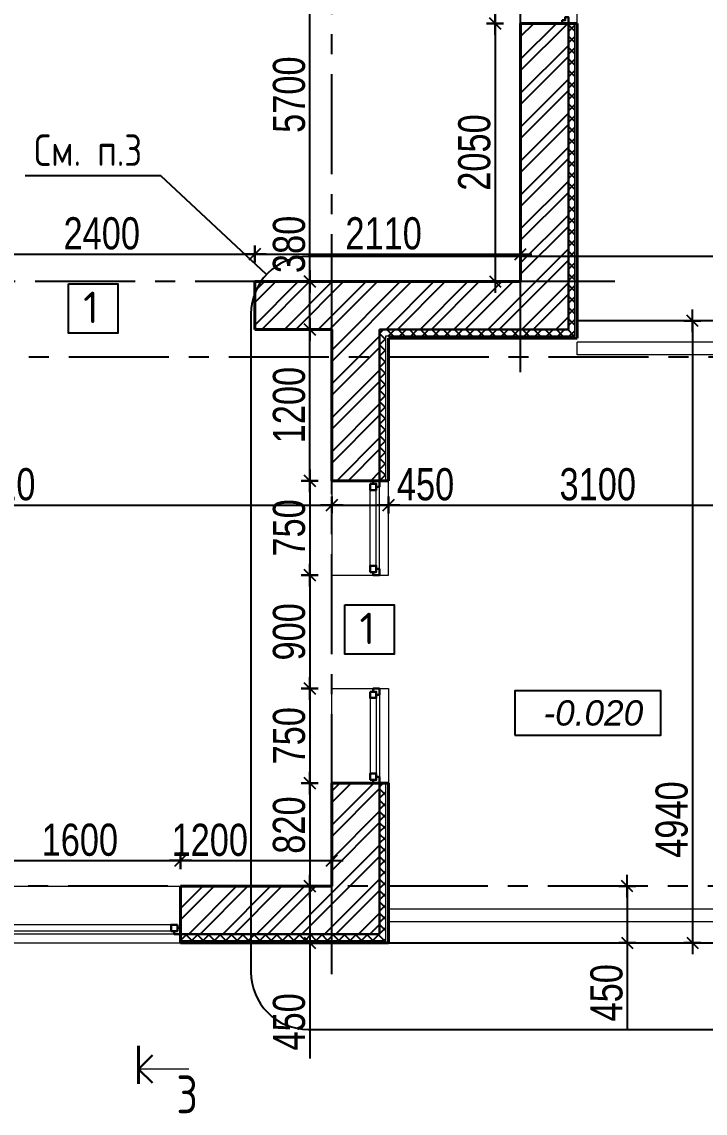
# Model space of a CAD drawing. Extents: x -12289450 to -10763036, y -7834513 to -6150123.
# Drawn here: x -11221613 to -11216186, y -7689418 to -7680755 of the extents above; entities that cross this region are included whole.
import ezdxf

# ---------------------------------------------------------------- set-up
doc = ezdxf.new("R2010")
doc.units = 0
doc.header["$LTSCALE"] = 25
doc.header["$PDMODE"] = 35
doc.linetypes.add('CENTER', pattern=[50.8, 31.75, -6.35, 6.35, -6.35])
doc.layers.get('DefPoints').update_dxf_attribs({"color": 10, "lineweight": 30})
for name, color, linetype in [('001-ПЕРЕГОРОДКИ', 5, 'Continuous'), ('004-ВСПЛИНИИ', 15, 'Continuous'), ('005-РАЗМЕРЫ', 252, 'Continuous'), ('008-ШТРИХОВКА', 252, 'Continuous'), ('014-ОСИ', 251, 'CENTER'), ('Annotation - Text', 7, 'Continuous'), ('Примечания', 7, 'Continuous')]:
    doc.layers.add(name, color=color, linetype=linetype)
doc.layers.add('Окна ArchiCAD_Ном._пера__23', color=7, linetype='Continuous', lineweight=30, true_color=0xff6600)
doc.layers.add('Окна ArchiCAD_Ном._пера__3', color=7, linetype='Continuous', lineweight=15, true_color=0xff6600)
doc.layers.add('Перегор', color=4, linetype='Continuous', lineweight=20)
doc.layers.add('СТЕНЫ', color=5, linetype='Continuous', lineweight=40)
doc.styles.add('gismo', font='isocpeui.ttf')
doc.styles.add('GOST 2.304', font='cs_gost2304.shx')
doc.styles.get("Standard").update_dxf_attribs({"font": 'arial.ttf'})
doc.styles.add('TXT0', font='txt', dxfattribs={"width": 0.8})
doc.styles.add('Текстер', font='ariali.ttf')
doc.dimstyles.new('РАЗМЕРЫ', dxfattribs={"dimscale": 30, "dimtxt": 8.5, "dimasz": 0.15, "dimexe": 0, "dimexo": 0, "dimgap": 1.2, "dimtad": 1, "dimdec": 0, "dimzin": 0, "dimdsep": 46, "dimtxsty": 'TXT0', "dimblk1": 'A8MITTA', "dimblk2": 'A8MITTA', "dimsah": 1, "dimcen": 2, "dimse1": 1, "dimse2": 1, "dimadec": 0, "dimazin": 0, "dimtp": 6, "dimtm": 6, "dimtfac": 1, "dimtdec": 0, "dimtofl": 0, "dimtmove": 0, "dimatfit": 3, "dimldrblk": 'A8MITTA', "dimfxl": 0, "dimtolj": 1, "dimtzin": 0, "dimarcsym": 0})

# ---------------------------------------------------------------- blocks, each defined once
blk = doc.blocks.new('A8MITTA', base_point=(3180, 3140))
for p, q in [((3160, 3140), (3200, 3140)), ((3170, 3130), (3190, 3150)), ((3180, 3155), (3180, 3125))]:
    blk.add_line(p, q)
blk = doc.blocks.new('*D186')
at = {"layer": '005-РАЗМЕРЫ', "color": 0, "lineweight": -2, "ltscale": 1.2, "transparency": 16777216}
blk.add_line((-11223157.3, -7684590.5), (-11219156.3, -7684590.5), dxfattribs=at)
at = {"layer": 'DefPoints', "color": 0, "ltscale": 1.2, "transparency": 16777216}
for p in [(-11223161.8, -7684557.9), (-11219151.8, -7684557.9), (-11219151.8, -7684590.5)]:
    blk.add_point(p, dxfattribs=at)
at = {"layer": '005-РАЗМЕРЫ', "color": 0, "lineweight": -2, "ltscale": 1.2, "transparency": 16777216, "xscale": 4.5, "yscale": 4.5, "zscale": 4.5, "rotation": 180}
blk.add_blockref('A8MITTA', (-11223161.8, -7684590.5), dxfattribs=at)
at = {"layer": '005-РАЗМЕРЫ', "color": 0, "lineweight": -2, "ltscale": 1.2, "transparency": 16777216, "xscale": 4.5, "yscale": 4.5, "zscale": 4.5}
blk.add_blockref('A8MITTA', (-11219151.8, -7684590.5), dxfattribs=at)
at = {"layer": '005-РАЗМЕРЫ', "color": 0, "ltscale": 1.2, "transparency": 16777216, "insert": (-11221807.6, -7684427), "char_height": 255, "attachment_point": 5, "style": 'TXT0'}
blk.add_mtext('\\A1;4010', dxfattribs=at)
blk = doc.blocks.new('*D208')
at = {"layer": '005-РАЗМЕРЫ', "color": 0, "lineweight": -2, "ltscale": 1.2, "transparency": 16777216}
for p, q in [((-11219147.3, -7684590.5), (-11218706.3, -7684590.5)), ((-11218701.8, -7684590.5), (-11218115.3, -7684590.5))]:
    blk.add_line(p, q, dxfattribs=at)
at = {"layer": 'DefPoints', "color": 0, "ltscale": 1.2, "transparency": 16777216}
for p in [(-11219151.8, -7684590.5), (-11218701.8, -7684590.5), (-11218701.8, -7684590.5)]:
    blk.add_point(p, dxfattribs=at)
at = {"layer": '005-РАЗМЕРЫ', "color": 0, "lineweight": -2, "ltscale": 1.2, "transparency": 16777216, "xscale": 4.5, "yscale": 4.5, "zscale": 4.5, "rotation": 180}
blk.add_blockref('A8MITTA', (-11219151.8, -7684590.5), dxfattribs=at)
at = {"layer": '005-РАЗМЕРЫ', "color": 0, "lineweight": -2, "ltscale": 1.2, "transparency": 16777216, "xscale": 4.5, "yscale": 4.5, "zscale": 4.5}
blk.add_blockref('A8MITTA', (-11218701.8, -7684590.5), dxfattribs=at)
at = {"layer": '005-РАЗМЕРЫ', "color": 0, "ltscale": 1.2, "transparency": 16777216, "insert": (-11218406.3, -7684427), "char_height": 255, "attachment_point": 5, "style": 'TXT0'}
blk.add_mtext('\\A1;450', dxfattribs=at)
blk = doc.blocks.new('*D221')
at = {"layer": '005-РАЗМЕРЫ', "color": 0, "lineweight": -2, "ltscale": 1.2, "transparency": 16777216}
for p, q in [((-11219326, -7682817.2), (-11219326, -7682230.7)), ((-11219326, -7683192.7), (-11219326, -7682821.7))]:
    blk.add_line(p, q, dxfattribs=at)
at = {"layer": 'DefPoints', "color": 0, "ltscale": 1.2, "transparency": 16777216}
for p in [(-11219326, -7682817.2), (-11219326, -7682817.2), (-11219661.8, -7683197.2)]:
    blk.add_point(p, dxfattribs=at)
at = {"layer": '005-РАЗМЕРЫ', "color": 0, "lineweight": -2, "ltscale": 1.2, "transparency": 16777216, "xscale": 4.5, "yscale": 4.5, "zscale": 4.5}
for p, rotation in [((-11219326, -7682817.2), 90), ((-11219326, -7683197.2), 270)]:
    blk.add_blockref('A8MITTA', p, dxfattribs=dict(at, rotation=rotation))
at = {"layer": '005-РАЗМЕРЫ', "color": 0, "ltscale": 1.2, "transparency": 16777216, "insert": (-11219489.5, -7682521.7), "char_height": 255, "attachment_point": 5, "rotation": 90, "style": 'TXT0'}
blk.add_mtext('\\A1;380', dxfattribs=at)
blk = doc.blocks.new('*D202')
at = {"layer": '005-РАЗМЕРЫ', "color": 0, "lineweight": -2, "ltscale": 1.2, "transparency": 16777216}
blk.add_line((-11219326, -7682812.7), (-11219326, -7677121.7), dxfattribs=at)
at = {"layer": 'DefPoints', "color": 0, "ltscale": 1.2, "transparency": 16777216}
for p in [(-11219326, -7677117.2), (-11219053.6, -7677117.2), (-11219326, -7682817.2)]:
    blk.add_point(p, dxfattribs=at)
at = {"layer": '005-РАЗМЕРЫ', "color": 0, "lineweight": -2, "ltscale": 1.2, "transparency": 16777216, "xscale": 4.5, "yscale": 4.5, "zscale": 4.5}
for p, rotation in [((-11219326, -7677117.2), 90), ((-11219326, -7682817.2), 270)]:
    blk.add_blockref('A8MITTA', p, dxfattribs=dict(at, rotation=rotation))
at = {"layer": '005-РАЗМЕРЫ', "color": 0, "ltscale": 1.2, "transparency": 16777216, "insert": (-11219489.5, -7681332.9), "char_height": 255, "attachment_point": 5, "rotation": 90, "style": 'TXT0'}
blk.add_mtext('\\A1;5700', dxfattribs=at)
blk = doc.blocks.new('*D203')
at = {"layer": '005-РАЗМЕРЫ', "color": 0, "lineweight": -2, "ltscale": 1.2, "transparency": 16777216}
for p, q in [((-11219326, -7687621.7), (-11219326, -7688062.7)), ((-11219326, -7688067.2), (-11219326, -7688984.5))]:
    blk.add_line(p, q, dxfattribs=at)
at = {"layer": 'DefPoints', "color": 0, "ltscale": 1.2, "transparency": 16777216}
for p in [(-11219494.8, -7687617.2), (-11219591.9, -7688067.2), (-11219326, -7688067.2)]:
    blk.add_point(p, dxfattribs=at)
at = {"layer": '005-РАЗМЕРЫ', "color": 0, "lineweight": -2, "ltscale": 1.2, "transparency": 16777216, "xscale": 4.5, "yscale": 4.5, "zscale": 4.5}
for p, rotation in [((-11219326, -7687617.2), 90), ((-11219326, -7688067.2), 270)]:
    blk.add_blockref('A8MITTA', p, dxfattribs=dict(at, rotation=rotation))
at = {"layer": '005-РАЗМЕРЫ', "color": 0, "ltscale": 1.2, "transparency": 16777216, "insert": (-11219489.5, -7688693.5), "char_height": 255, "attachment_point": 5, "rotation": 90, "style": 'TXT0'}
blk.add_mtext('\\A1;450', dxfattribs=at)
blk = doc.blocks.new('*D204')
at = {"layer": '005-РАЗМЕРЫ', "color": 0, "lineweight": -2, "ltscale": 1.2, "transparency": 16777216}
blk.add_line((-11218697.3, -7684590.5), (-11215606.3, -7684590.5), dxfattribs=at)
at = {"layer": 'DefPoints', "color": 0, "ltscale": 1.2, "transparency": 16777216}
for p in [(-11215601.8, -7684590.5), (-11218701.8, -7684917.7), (-11215601.8, -7684979.5)]:
    blk.add_point(p, dxfattribs=at)
at = {"layer": '005-РАЗМЕРЫ', "color": 0, "lineweight": -2, "ltscale": 1.2, "transparency": 16777216, "xscale": 4.5, "yscale": 4.5, "zscale": 4.5, "rotation": 180}
blk.add_blockref('A8MITTA', (-11218701.8, -7684590.5), dxfattribs=at)
at = {"layer": '005-РАЗМЕРЫ', "color": 0, "lineweight": -2, "ltscale": 1.2, "transparency": 16777216, "xscale": 4.5, "yscale": 4.5, "zscale": 4.5}
blk.add_blockref('A8MITTA', (-11215601.8, -7684590.5), dxfattribs=at)
at = {"layer": '005-РАЗМЕРЫ', "color": 0, "ltscale": 1.2, "transparency": 16777216, "insert": (-11217038.5, -7684427), "char_height": 255, "attachment_point": 5, "style": 'TXT0'}
blk.add_mtext('\\A1;3100', dxfattribs=at)
blk = doc.blocks.new('*D205')
at = {"layer": '005-РАЗМЕРЫ', "color": 0, "lineweight": -2, "ltscale": 1.2, "transparency": 16777216}
blk.add_line((-11216287.2, -7683131.7), (-11216287.2, -7688062.7), dxfattribs=at)
at = {"layer": 'DefPoints', "color": 0, "ltscale": 1.2, "transparency": 16777216}
for p in [(-11216593.5, -7683127.2), (-11216593.5, -7688067.2), (-11216287.2, -7688067.2)]:
    blk.add_point(p, dxfattribs=at)
at = {"layer": '005-РАЗМЕРЫ', "color": 0, "lineweight": -2, "ltscale": 1.2, "transparency": 16777216, "xscale": 4.5, "yscale": 4.5, "zscale": 4.5}
for p, rotation in [((-11216287.2, -7683127.2), 90), ((-11216287.2, -7688067.2), 270)]:
    blk.add_blockref('A8MITTA', p, dxfattribs=dict(at, rotation=rotation))
at = {"layer": '005-РАЗМЕРЫ', "color": 0, "ltscale": 1.2, "transparency": 16777216, "insert": (-11216450.7, -7687087.5), "char_height": 255, "attachment_point": 5, "rotation": 90, "style": 'TXT0'}
blk.add_mtext('\\A1;4940', dxfattribs=at)
blk = doc.blocks.new('*D200')
at = {"layer": '005-РАЗМЕРЫ', "color": 0, "lineweight": -2, "ltscale": 1.2, "transparency": 16777216}
blk.add_line((-11222157.3, -7682598.7), (-11219766.3, -7682598.7), dxfattribs=at)
at = {"layer": 'DefPoints', "color": 0, "ltscale": 1.2, "transparency": 16777216}
for p in [(-11219761.8, -7682598.7), (-11222161.8, -7682817.2), (-11219761.8, -7682817.2)]:
    blk.add_point(p, dxfattribs=at)
at = {"layer": '005-РАЗМЕРЫ', "color": 0, "lineweight": -2, "ltscale": 1.2, "transparency": 16777216, "xscale": 4.5, "yscale": 4.5, "zscale": 4.5, "rotation": 180}
blk.add_blockref('A8MITTA', (-11222161.8, -7682598.7), dxfattribs=at)
at = {"layer": '005-РАЗМЕРЫ', "color": 0, "lineweight": -2, "ltscale": 1.2, "transparency": 16777216, "xscale": 4.5, "yscale": 4.5, "zscale": 4.5}
blk.add_blockref('A8MITTA', (-11219761.8, -7682598.7), dxfattribs=at)
at = {"layer": '005-РАЗМЕРЫ', "color": 0, "ltscale": 1.2, "transparency": 16777216, "insert": (-11220977.7, -7682435.2), "char_height": 255, "attachment_point": 5, "style": 'TXT0'}
blk.add_mtext('\\A1;2400', dxfattribs=at)
blk = doc.blocks.new('Уровень')
at = {"color": 213, "linetype": 'ByBlock'}
blk.add_lwpolyline([(0, 0), (1544, 0), (1544, 469), (0, 469)], close=True, dxfattribs=at)
at = {"flags": 4}
blk.add_attdef('+-0.000', (70, 107), '', height=250, dxfattribs=at)
blk = doc.blocks.new('*D241')
at = {"layer": '005-РАЗМЕРЫ', "color": 0, "lineweight": -2, "ltscale": 1.2, "transparency": 16777216}
blk.add_line((-11217854.6, -7679171.7), (-11217854.6, -7680762.7), dxfattribs=at)
at = {"layer": 'DefPoints', "color": 0, "ltscale": 1.2, "transparency": 16777216}
for p in [(-11217651.8, -7679167.2), (-11217854.6, -7680767.2), (-11217651.8, -7680767.2)]:
    blk.add_point(p, dxfattribs=at)
at = {"layer": '005-РАЗМЕРЫ', "color": 0, "lineweight": -2, "ltscale": 1.2, "transparency": 16777216, "xscale": 4.5, "yscale": 4.5, "zscale": 4.5}
for p, rotation in [((-11217854.6, -7679167.2), 90), ((-11217854.6, -7680767.2), 270)]:
    blk.add_blockref('A8MITTA', p, dxfattribs=dict(at, rotation=rotation))
at = {"layer": '005-РАЗМЕРЫ', "color": 0, "ltscale": 1.2, "transparency": 16777216, "insert": (-11218018.1, -7679967.2), "char_height": 255, "attachment_point": 5, "rotation": 90, "style": 'TXT0'}
blk.add_mtext('\\A1;1600', dxfattribs=at)
blk = doc.blocks.new('*D242')
at = {"layer": '005-РАЗМЕРЫ', "color": 0, "lineweight": -2, "ltscale": 1.2, "transparency": 16777216}
blk.add_line((-11217854.6, -7680771.7), (-11217854.6, -7682812.7), dxfattribs=at)
at = {"layer": 'DefPoints', "color": 0, "ltscale": 1.2, "transparency": 16777216}
for p in [(-11217651.8, -7680767.2), (-11217854.6, -7682817.2), (-11217651.8, -7682817.2)]:
    blk.add_point(p, dxfattribs=at)
at = {"layer": '005-РАЗМЕРЫ', "color": 0, "lineweight": -2, "ltscale": 1.2, "transparency": 16777216, "xscale": 4.5, "yscale": 4.5, "zscale": 4.5}
for p, rotation in [((-11217854.6, -7680767.2), 90), ((-11217854.6, -7682817.2), 270)]:
    blk.add_blockref('A8MITTA', p, dxfattribs=dict(at, rotation=rotation))
at = {"layer": '005-РАЗМЕРЫ', "color": 0, "ltscale": 1.2, "transparency": 16777216, "insert": (-11218018.1, -7681792.2), "char_height": 255, "attachment_point": 5, "rotation": 90, "style": 'TXT0'}
blk.add_mtext('\\A1;2050', dxfattribs=at)
blk = doc.blocks.new('*D245')
at = {"layer": '005-РАЗМЕРЫ', "color": 0, "lineweight": -2, "ltscale": 1.2, "transparency": 16777216}
blk.add_line((-11219757.3, -7682598.7), (-11217656.3, -7682598.7), dxfattribs=at)
at = {"layer": 'DefPoints', "color": 0, "ltscale": 1.2, "transparency": 16777216}
for p in [(-11217651.8, -7682598.7), (-11219761.8, -7682817.2), (-11217651.8, -7682817.2)]:
    blk.add_point(p, dxfattribs=at)
at = {"layer": '005-РАЗМЕРЫ', "color": 0, "lineweight": -2, "ltscale": 1.2, "transparency": 16777216, "xscale": 4.5, "yscale": 4.5, "zscale": 4.5, "rotation": 180}
blk.add_blockref('A8MITTA', (-11219761.8, -7682598.7), dxfattribs=at)
at = {"layer": '005-РАЗМЕРЫ', "color": 0, "lineweight": -2, "ltscale": 1.2, "transparency": 16777216, "xscale": 4.5, "yscale": 4.5, "zscale": 4.5}
blk.add_blockref('A8MITTA', (-11217651.8, -7682598.7), dxfattribs=at)
at = {"layer": '005-РАЗМЕРЫ', "color": 0, "ltscale": 1.2, "transparency": 16777216, "insert": (-11218739.1, -7682435.2), "char_height": 255, "attachment_point": 5, "style": 'TXT0'}
blk.add_mtext('\\A1;2110', dxfattribs=at)
blk = doc.blocks.new('*D264')
at = {"layer": '005-РАЗМЕРЫ', "color": 0, "lineweight": -2, "ltscale": 1.2, "transparency": 16777216}
blk.add_line((-11219326, -7684392.7), (-11219326, -7683201.7), dxfattribs=at)
at = {"layer": 'DefPoints', "color": 0, "ltscale": 1.2, "transparency": 16777216}
for p in [(-11219326, -7683197.2), (-11219151.8, -7683197.2), (-11219151.8, -7684397.2)]:
    blk.add_point(p, dxfattribs=at)
at = {"layer": '005-РАЗМЕРЫ', "color": 0, "lineweight": -2, "ltscale": 1.2, "transparency": 16777216, "xscale": 4.5, "yscale": 4.5, "zscale": 4.5}
for p, rotation in [((-11219326, -7683197.2), 90), ((-11219326, -7684397.2), 270)]:
    blk.add_blockref('A8MITTA', p, dxfattribs=dict(at, rotation=rotation))
at = {"layer": '005-РАЗМЕРЫ', "color": 0, "ltscale": 1.2, "transparency": 16777216, "insert": (-11219489.5, -7683797.2), "char_height": 255, "attachment_point": 5, "rotation": 90, "style": 'TXT0'}
blk.add_mtext('\\A1;1200', dxfattribs=at)
blk = doc.blocks.new('*D265')
at = {"layer": '005-РАЗМЕРЫ', "color": 0, "lineweight": -2, "ltscale": 1.2, "transparency": 16777216}
blk.add_line((-11219326, -7684401.7), (-11219326, -7685142.7), dxfattribs=at)
at = {"layer": 'DefPoints', "color": 0, "ltscale": 1.2, "transparency": 16777216}
for p in [(-11219151.8, -7684397.2), (-11219326, -7685147.2), (-11219151.8, -7685147.2)]:
    blk.add_point(p, dxfattribs=at)
at = {"layer": '005-РАЗМЕРЫ', "color": 0, "lineweight": -2, "ltscale": 1.2, "transparency": 16777216, "xscale": 4.5, "yscale": 4.5, "zscale": 4.5}
for p, rotation in [((-11219326, -7684397.2), 90), ((-11219326, -7685147.2), 270)]:
    blk.add_blockref('A8MITTA', p, dxfattribs=dict(at, rotation=rotation))
at = {"layer": '005-РАЗМЕРЫ', "color": 0, "ltscale": 1.2, "transparency": 16777216, "insert": (-11219489.5, -7684772.2), "char_height": 255, "attachment_point": 5, "rotation": 90, "style": 'TXT0'}
blk.add_mtext('\\A1;750', dxfattribs=at)
blk = doc.blocks.new('*D266')
at = {"layer": '005-РАЗМЕРЫ', "color": 0, "lineweight": -2, "ltscale": 1.2, "transparency": 16777216}
blk.add_line((-11219326, -7685151.7), (-11219326, -7686042.7), dxfattribs=at)
at = {"layer": 'DefPoints', "color": 0, "ltscale": 1.2, "transparency": 16777216}
for p in [(-11219151.8, -7685147.2), (-11219326, -7686047.2), (-11219151.8, -7686047.2)]:
    blk.add_point(p, dxfattribs=at)
at = {"layer": '005-РАЗМЕРЫ', "color": 0, "lineweight": -2, "ltscale": 1.2, "transparency": 16777216, "xscale": 4.5, "yscale": 4.5, "zscale": 4.5}
for p, rotation in [((-11219326, -7685147.2), 90), ((-11219326, -7686047.2), 270)]:
    blk.add_blockref('A8MITTA', p, dxfattribs=dict(at, rotation=rotation))
at = {"layer": '005-РАЗМЕРЫ', "color": 0, "ltscale": 1.2, "transparency": 16777216, "insert": (-11219489.5, -7685597.2), "char_height": 255, "attachment_point": 5, "rotation": 90, "style": 'TXT0'}
blk.add_mtext('\\A1;900', dxfattribs=at)
blk = doc.blocks.new('*D267')
at = {"layer": '005-РАЗМЕРЫ', "color": 0, "lineweight": -2, "ltscale": 1.2, "transparency": 16777216}
blk.add_line((-11219326, -7686051.7), (-11219326, -7686792.7), dxfattribs=at)
at = {"layer": 'DefPoints', "color": 0, "ltscale": 1.2, "transparency": 16777216}
for p in [(-11219151.8, -7686047.2), (-11219326, -7686797.2), (-11219151.8, -7686797.2)]:
    blk.add_point(p, dxfattribs=at)
at = {"layer": '005-РАЗМЕРЫ', "color": 0, "lineweight": -2, "ltscale": 1.2, "transparency": 16777216, "xscale": 4.5, "yscale": 4.5, "zscale": 4.5}
for p, rotation in [((-11219326, -7686047.2), 90), ((-11219326, -7686797.2), 270)]:
    blk.add_blockref('A8MITTA', p, dxfattribs=dict(at, rotation=rotation))
at = {"layer": '005-РАЗМЕРЫ', "color": 0, "ltscale": 1.2, "transparency": 16777216, "insert": (-11219489.5, -7686422.2), "char_height": 255, "attachment_point": 5, "rotation": 90, "style": 'TXT0'}
blk.add_mtext('\\A1;750', dxfattribs=at)
blk = doc.blocks.new('*D268')
at = {"layer": '005-РАЗМЕРЫ', "color": 0, "lineweight": -2, "ltscale": 1.2, "transparency": 16777216}
blk.add_line((-11219326, -7686801.7), (-11219326, -7687612.7), dxfattribs=at)
at = {"layer": 'DefPoints', "color": 0, "ltscale": 1.2, "transparency": 16777216}
for p in [(-11219151.8, -7686797.2), (-11219326, -7687617.2), (-11219151.8, -7687617.2)]:
    blk.add_point(p, dxfattribs=at)
at = {"layer": '005-РАЗМЕРЫ', "color": 0, "lineweight": -2, "ltscale": 1.2, "transparency": 16777216, "xscale": 4.5, "yscale": 4.5, "zscale": 4.5}
for p, rotation in [((-11219326, -7686797.2), 90), ((-11219326, -7687617.2), 270)]:
    blk.add_blockref('A8MITTA', p, dxfattribs=dict(at, rotation=rotation))
at = {"layer": '005-РАЗМЕРЫ', "color": 0, "ltscale": 1.2, "transparency": 16777216, "insert": (-11219489.5, -7687131), "char_height": 255, "attachment_point": 5, "rotation": 90, "style": 'TXT0'}
blk.add_mtext('\\A1;820', dxfattribs=at)
blk = doc.blocks.new('*D271')
at = {"layer": '005-РАЗМЕРЫ', "color": 0, "lineweight": -2, "ltscale": 1.2, "transparency": 16777216}
blk.add_line((-11221947.3, -7687412.7), (-11220356.3, -7687412.7), dxfattribs=at)
at = {"layer": 'DefPoints', "color": 0, "ltscale": 1.2, "transparency": 16777216}
for p in [(-11220351.8, -7687412.7), (-11221951.8, -7687617.2), (-11220351.8, -7687617.2)]:
    blk.add_point(p, dxfattribs=at)
at = {"layer": '005-РАЗМЕРЫ', "color": 0, "lineweight": -2, "ltscale": 1.2, "transparency": 16777216, "xscale": 4.5, "yscale": 4.5, "zscale": 4.5, "rotation": 180}
blk.add_blockref('A8MITTA', (-11221951.8, -7687412.7), dxfattribs=at)
at = {"layer": '005-РАЗМЕРЫ', "color": 0, "lineweight": -2, "ltscale": 1.2, "transparency": 16777216, "xscale": 4.5, "yscale": 4.5, "zscale": 4.5}
blk.add_blockref('A8MITTA', (-11220351.8, -7687412.7), dxfattribs=at)
at = {"layer": '005-РАЗМЕРЫ', "color": 0, "ltscale": 1.2, "transparency": 16777216, "insert": (-11221151.8, -7687249.2), "char_height": 255, "attachment_point": 5, "style": 'TXT0'}
blk.add_mtext('\\A1;1600', dxfattribs=at)
blk = doc.blocks.new('*D272')
at = {"layer": '005-РАЗМЕРЫ', "color": 0, "lineweight": -2, "ltscale": 1.2, "transparency": 16777216}
blk.add_line((-11220347.3, -7687413.6), (-11219156.3, -7687413.6), dxfattribs=at)
at = {"layer": 'DefPoints', "color": 0, "ltscale": 1.2, "transparency": 16777216}
for p in [(-11219151.8, -7687413.6), (-11220351.8, -7687617.2), (-11219151.8, -7687617.2)]:
    blk.add_point(p, dxfattribs=at)
at = {"layer": '005-РАЗМЕРЫ', "color": 0, "lineweight": -2, "ltscale": 1.2, "transparency": 16777216, "xscale": 4.5, "yscale": 4.5, "zscale": 4.5, "rotation": 180}
blk.add_blockref('A8MITTA', (-11220351.8, -7687413.6), dxfattribs=at)
at = {"layer": '005-РАЗМЕРЫ', "color": 0, "lineweight": -2, "ltscale": 1.2, "transparency": 16777216, "xscale": 4.5, "yscale": 4.5, "zscale": 4.5}
blk.add_blockref('A8MITTA', (-11219151.8, -7687413.6), dxfattribs=at)
at = {"layer": '005-РАЗМЕРЫ', "color": 0, "ltscale": 1.2, "transparency": 16777216, "insert": (-11220120, -7687250.1), "char_height": 255, "attachment_point": 5, "style": 'TXT0'}
blk.add_mtext('\\A1;1200', dxfattribs=at)
blk = doc.blocks.new('*D273')
at = {"layer": '005-РАЗМЕРЫ', "color": 0, "lineweight": -2, "ltscale": 1.2, "transparency": 16777216}
for p, q in [((-11216804.8, -7687621.7), (-11216804.8, -7688062.7)), ((-11216804.8, -7688067.2), (-11216804.8, -7688753.5))]:
    blk.add_line(p, q, dxfattribs=at)
at = {"layer": 'DefPoints', "color": 0, "ltscale": 1.2, "transparency": 16777216}
for p in [(-11216972.1, -7687617.2), (-11216972.1, -7688067.2), (-11216804.8, -7688067.2)]:
    blk.add_point(p, dxfattribs=at)
at = {"layer": '005-РАЗМЕРЫ', "color": 0, "lineweight": -2, "ltscale": 1.2, "transparency": 16777216, "xscale": 4.5, "yscale": 4.5, "zscale": 4.5}
for p, rotation in [((-11216804.8, -7687617.2), 90), ((-11216804.8, -7688067.2), 270)]:
    blk.add_blockref('A8MITTA', p, dxfattribs=dict(at, rotation=rotation))
at = {"layer": '005-РАЗМЕРЫ', "color": 0, "ltscale": 1.2, "transparency": 16777216, "insert": (-11216968.3, -7688462.5), "char_height": 255, "attachment_point": 5, "rotation": 90, "style": 'TXT0'}
blk.add_mtext('\\A1;450', dxfattribs=at)

msp = doc.modelspace()

# ---------------------------------------------------------------- hatches: boundary and pattern name
at = {"layer": '008-ШТРИХОВКА', "ltscale": 3}
h = msp.add_hatch(dxfattribs=at)
h.set_pattern_fill('ANSI32', color=256, scale=20)
h.set_pattern_definition([(45, (-11265606.5, -7444781.63), (-134.70384, 134.70384), []), (45, (-11265516.7, -7444781.63), (-134.70384, 134.70384), [])])
h.paths.add_polyline_path([(-11227451.8, -7676737.2), (-11228451.8, -7676737.2), (-11228451.8, -7677117.2), (-11227451.8, -7677117.2)])
h.paths.add_polyline_path([(-11228451.8, -7676737.2), (-11228831.8, -7676737.2), (-11228831.8, -7677117.2), (-11228451.8, -7677117.2)])
h.paths.add_polyline_path([(-11228451.8, -7677117.2), (-11228831.8, -7677117.2), (-11228831.8, -7678117.2), (-11228781.8, -7678117.2), (-11228451.8, -7678117.2), (-11228451.8, -7677917.2)])
h.paths.add_polyline_path([(-11228451.8, -7679117.2), (-11228831.8, -7679117.2), (-11228831.8, -7680337.2), (-11229951.8, -7680337.2), (-11229951.8, -7680717.2), (-11228451.8, -7680717.2)])
h.paths.add_polyline_path([(-11229951.8, -7680337.2), (-11230331.8, -7680337.2), (-11230331.8, -7680717.2), (-11229951.8, -7680717.2)])
h.paths.add_polyline_path([(-11229951.8, -7680717.2), (-11230331.8, -7680717.2), (-11230331.8, -7681267.2), (-11229951.8, -7681267.2), (-11229951.8, -7681117.2)])
h.paths.add_polyline_path([(-11229951.8, -7682417.2), (-11229951.8, -7682267.2), (-11230331.8, -7682267.2), (-11230331.8, -7682817.2), (-11229951.8, -7682817.2)])
h.paths.add_polyline_path([(-11229951.8, -7682817.2), (-11230331.8, -7682817.2), (-11230331.8, -7683197.2), (-11229951.8, -7683197.2)])
h.paths.add_polyline_path([(-11228451.8, -7682817.2), (-11228601.8, -7682817.2), (-11228901.8, -7682817.2), (-11229951.8, -7682817.2), (-11229951.8, -7683197.2), (-11228831.8, -7683197.2), (-11228831.8, -7683417.2), (-11228451.8, -7683417.2)])
h.paths.add_polyline_path([(-11228451.8, -7683417.2), (-11228831.8, -7683417.2), (-11228831.8, -7683557.2), (-11228451.8, -7683557.2)])
h.paths.add_polyline_path([(-11223351.8, -7676737.2), (-11226451.8, -7676737.2), (-11226451.8, -7676787.2), (-11226451.8, -7677117.2), (-11223541.8, -7677117.2), (-11223351.8, -7677117.2)])
h.paths.add_polyline_path([(-11221361.8, -7676737.2), (-11223351.8, -7676737.2), (-11223351.8, -7677117.2), (-11221361.8, -7677117.2)])
h.paths.add_polyline_path([(-11217651.8, -7676737.2), (-11219151.8, -7676737.2), (-11219151.8, -7677117.2), (-11217651.8, -7677117.2)])
h.paths.add_polyline_path([(-11219151.8, -7676737.2), (-11219761.8, -7676737.2), (-11219761.8, -7676787.2), (-11219761.8, -7677117.2), (-11219151.8, -7677117.2)])
h.paths.add_polyline_path([(-11217271.8, -7676737.2), (-11217651.8, -7676737.2), (-11217651.8, -7677117.2), (-11217271.8, -7677117.2)])
h.paths.add_polyline_path([(-11217271.8, -7677117.2), (-11217651.8, -7677117.2), (-11217651.8, -7679167.2), (-11217271.8, -7679167.2)])
h.paths.add_polyline_path([(-11223351.8, -7680717.2), (-11223541.8, -7680717.2), (-11223541.8, -7681217.2), (-11223351.8, -7681217.2)])
h.paths.add_polyline_path([(-11223161.8, -7680717.2), (-11223351.8, -7680717.2), (-11223351.8, -7681217.2), (-11223161.8, -7681217.2)])
h.paths.add_polyline_path([(-11223161.8, -7678977.2), (-11223281.8, -7678977.2), (-11223351.8, -7678977.2), (-11223351.8, -7680717.2), (-11223161.8, -7680717.2)])
h.paths.add_polyline_path([(-11223351.8, -7678977.2), (-11223541.8, -7678977.2), (-11223541.8, -7679557.2), (-11223541.8, -7680717.2), (-11223351.8, -7680717.2)])
h.paths.add_polyline_path([(-11223351.8, -7677117.2), (-11223541.8, -7677117.2), (-11223541.8, -7677937.2), (-11223351.8, -7677937.2)])
h.paths.add_polyline_path([(-11223161.8, -7677117.2), (-11223351.8, -7677117.2), (-11223351.8, -7677937.2), (-11223281.8, -7677937.2), (-11223161.8, -7677937.2)])
h.paths.add_polyline_path([(-11223161.8, -7678317.2), (-11223281.8, -7678317.2), (-11223281.8, -7678457.2), (-11223161.8, -7678457.2)])
h.paths.add_polyline_path([(-11223161.8, -7678577.2), (-11223281.8, -7678577.2), (-11223281.8, -7678837.2), (-11223161.8, -7678837.2)])
h.paths.add_polyline_path([(-11228451.8, -7684557.2), (-11228831.8, -7684557.2), (-11228831.8, -7686197.2), (-11228451.8, -7686197.2)])
h.paths.add_polyline_path([(-11228451.8, -7687197.2), (-11228831.8, -7687197.2), (-11228831.8, -7687617.2), (-11228451.8, -7687617.2)])
h.paths.add_polyline_path([(-11228451.8, -7687617.2), (-11228831.8, -7687617.2), (-11228831.8, -7687997.2), (-11228451.8, -7687997.2)])
h.paths.add_polyline_path([(-11227751.8, -7687617.2), (-11228451.8, -7687617.2), (-11228451.8, -7687997.2), (-11227751.8, -7687997.2), (-11227751.8, -7687947.2)])
h.paths.add_polyline_path([(-11223351.8, -7687617.2), (-11225241.8, -7687617.2), (-11225581.8, -7687617.2), (-11225961.8, -7687617.2), (-11226751.8, -7687617.2), (-11226751.8, -7687997.2), (-11223351.8, -7687997.2)])
h.paths.add_polyline_path([(-11223161.8, -7683417.2), (-11223351.8, -7683417.2), (-11223351.8, -7687617.2), (-11223161.8, -7687617.2)])
h.paths.add_polyline_path([(-11223351.8, -7683417.2), (-11223541.8, -7683417.2), (-11223541.8, -7684737.2), (-11223541.8, -7687617.2), (-11223351.8, -7687617.2)])
h.paths.add_polyline_path([(-11222161.8, -7682817.2), (-11223351.8, -7682817.2), (-11223351.8, -7683417.2), (-11223161.8, -7683417.2), (-11223161.8, -7683197.2), (-11222561.8, -7683197.2), (-11222161.8, -7683197.2)])
h.paths.add_polyline_path([(-11223351.8, -7682817.2), (-11223541.8, -7682817.2), (-11223541.8, -7683417.2), (-11223351.8, -7683417.2)])
h.paths.add_polyline_path([(-11219151.8, -7682817.2), (-11219761.8, -7682817.2), (-11219761.8, -7683197.2), (-11219151.8, -7683197.2)])
h.paths.add_polyline_path([(-11217651.8, -7682817.2), (-11219151.8, -7682817.2), (-11219151.8, -7683417.2), (-11218771.8, -7683417.2), (-11218771.8, -7683197.2), (-11217651.8, -7683197.2)])
h.paths.add_polyline_path([(-11217271.8, -7682817.2), (-11217651.8, -7682817.2), (-11217651.8, -7683197.2), (-11217271.8, -7683197.2)])
h.paths.add_polyline_path([(-11217271.8, -7680767.3), (-11217651.7, -7680767.2), (-11217651.8, -7682817.2), (-11217271.8, -7682817.2)])
h.paths.add_polyline_path([(-11218771.8, -7683417.2), (-11219151.8, -7683417.2), (-11219151.8, -7684397.2), (-11218822.4, -7684397.2), (-11218822.4, -7684397.2), (-11218771.8, -7684397.2)])
h.paths.add_polyline_path([(-11218771.8, -7686797.2), (-11218822.4, -7686797.2), (-11219151.8, -7686797.2), (-11219151.8, -7687617.2), (-11218771.8, -7687617.2)])
h.paths.add_polyline_path([(-11218771.8, -7687617.2), (-11219151.8, -7687617.2), (-11219151.8, -7687997.2), (-11218771.8, -7687997.2)])
h.paths.add_polyline_path([(-11219151.8, -7687617.2), (-11220351.8, -7687617.2), (-11220351.8, -7687997.2), (-11219151.8, -7687997.2)])
h.paths.add_polyline_path([(-11221951.8, -7687997.2), (-11221951.8, -7687617.2), (-11223351.8, -7687617.2), (-11223351.8, -7687997.2)])
h = msp.add_hatch(dxfattribs=at)
h.set_pattern_fill('ANSI37', color=256, scale=20, style=0)
h.set_pattern_definition([(45, (-11218771.8, -7684397.22), (-44.9013, 44.9013), []), (135, (-11218771.8, -7684397.22), (-44.9013, -44.9013), [])])
h.paths.add_polyline_path([(-11217221.8, -7680767.2), (-11217271.8, -7680767.2), (-11217271.8, -7682817.2), (-11217221.8, -7682817.2)])
h.paths.add_polyline_path([(-11217221.8, -7682817.2), (-11217271.8, -7682817.2), (-11217271.8, -7683197.2), (-11217651.8, -7683197.2), (-11217651.8, -7683247.2), (-11217221.8, -7683247.2)])
h.paths.add_polyline_path([(-11217651.8, -7683197.2), (-11218771.8, -7683197.2), (-11218771.8, -7683417.2), (-11218721.8, -7683417.2), (-11218721.8, -7683247.2), (-11217651.8, -7683247.2)])
h.paths.add_polyline_path([(-11218721.8, -7683417.2), (-11218771.8, -7683417.2), (-11218771.8, -7684397.2), (-11218721.8, -7684397.2)])
h = msp.add_hatch(dxfattribs=at)
h.set_pattern_fill('ANSI37', color=256, scale=20, style=0)
h.set_pattern_definition([(45, (-11220171.8, -7688047.22), (-44.9013, 44.9013), []), (135, (-11220171.8, -7688047.22), (-44.9013, -44.9013), [])])
h.paths.add_polyline_path([(-11219151.8, -7687997.2), (-11220351.8, -7687997.2), (-11220351.8, -7688047.2), (-11219151.8, -7688047.2)])
h.paths.add_polyline_path([(-11218721.8, -7687617.2), (-11218771.8, -7687617.2), (-11218771.8, -7687997.2), (-11219151.8, -7687997.2), (-11219151.8, -7688047.2), (-11218721.8, -7688047.2)])
h.paths.add_polyline_path([(-11218721.8, -7686797.2), (-11218771.8, -7686797.2), (-11218771.8, -7687617.2), (-11218721.8, -7687617.2)])

# ---------------------------------------------------------------- linework, layer by layer
at = {"layer": '001-ПЕРЕГОРОДКИ', "lineweight": 18, "ltscale": 100}
msp.add_lwpolyline([(-11220287.4, -7689067.5), (-11220686.8, -7689067.5)], dxfattribs=at)
msp.add_lwpolyline([(-11220287.4, -7689067.5), (-11220686.8, -7689067.5)], dxfattribs=at)
at = {"layer": '004-ВСПЛИНИИ', "lineweight": 18}
for points in [[(-11216051.8, -7683297.2), (-11217201.8, -7683297.2)], [(-11217201.8, -7683397.2), (-11217201.8, -7683297.2)], [(-11216051.8, -7683397.2), (-11217201.8, -7683397.2)], [(-11218701.8, -7687797.2), (-11216051.8, -7687797.2)], [(-11218701.8, -7687897.2), (-11216051.8, -7687897.2)]]:
    msp.add_lwpolyline(points, dxfattribs=at)
at = {"layer": '014-ОСИ'}
msp.add_line((-11217651.8, -7683535.9), (-11217651.8, -7674758.6), dxfattribs=at)
for points in [[(-11219151.8, -7688313.6), (-11219151.8, -7674658.6)], [(-11216901.8, -7682817.2), (-11232954.6, -7682817.2)], [(-11215365, -7683417.2), (-11232954.6, -7683417.2)], [(-11215371.8, -7687617.2), (-11232954.6, -7687617.2)]]:
    msp.add_lwpolyline(points, dxfattribs=at)
at = {"layer": 'Annotation - Text', "color": 0, "lineweight": 25}
for points in [[(-11221241.9, -7682834.1), (-11220850.3, -7682834.1), (-11220850.3, -7683225.7), (-11221241.9, -7683225.7), (-11221241.9, -7682834.1)], [(-11219046.9, -7685382.7), (-11218655.3, -7685382.7), (-11218655.3, -7685774.3), (-11219046.9, -7685774.3), (-11219046.9, -7685382.7)]]:
    msp.add_lwpolyline(points, close=True, dxfattribs=at)
at = {"layer": 'Окна ArchiCAD_Ном._пера__23', "linetype": 'Continuous'}
for points in [[(-11217321.8, -7680742.2), (-11217321.8, -7680767.2), (-11217271.8, -7680767.2), (-11217271.8, -7680717.2), (-11217296.8, -7680717.2), (-11217296.8, -7680742.2), (-11217321.8, -7680742.2)], [(-11218822.4, -7684422.2), (-11218822.4, -7684397.2), (-11218772.4, -7684397.2), (-11218772.4, -7684447.2), (-11218797.4, -7684447.2), (-11218797.4, -7684422.2), (-11218822.4, -7684422.2)], [(-11218822.4, -7685122.2), (-11218822.4, -7685147.2), (-11218772.4, -7685147.2), (-11218772.4, -7685097.2), (-11218797.4, -7685097.2), (-11218797.4, -7685122.2), (-11218822.4, -7685122.2)], [(-11218822.4, -7686072.2), (-11218822.4, -7686047.2), (-11218772.4, -7686047.2), (-11218772.4, -7686097.2), (-11218797.4, -7686097.2), (-11218797.4, -7686072.2), (-11218822.4, -7686072.2)], [(-11218822.4, -7686772.2), (-11218822.4, -7686797.2), (-11218772.4, -7686797.2), (-11218772.4, -7686747.2), (-11218797.4, -7686747.2), (-11218797.4, -7686772.2), (-11218822.4, -7686772.2)], [(-11220376.8, -7687947.2), (-11220351.8, -7687947.2), (-11220351.8, -7687997.2), (-11220401.8, -7687997.2), (-11220401.8, -7687972.2), (-11220376.8, -7687972.2), (-11220376.8, -7687947.2)]]:
    msp.add_lwpolyline(points, dxfattribs=at)
for points in [[(-11218847.4, -7684422.2), (-11218847.4, -7684472.2), (-11218797.4, -7684472.2), (-11218797.4, -7684422.2)], [(-11218847.4, -7685122.2), (-11218847.4, -7685072.2), (-11218797.4, -7685072.2), (-11218797.4, -7685122.2)], [(-11218847.4, -7686072.2), (-11218847.4, -7686122.2), (-11218797.4, -7686122.2), (-11218797.4, -7686072.2)], [(-11218847.4, -7686772.2), (-11218847.4, -7686722.2), (-11218797.4, -7686722.2), (-11218797.4, -7686772.2)], [(-11220376.8, -7687922.2), (-11220426.8, -7687922.2), (-11220426.8, -7687972.2), (-11220376.8, -7687972.2)]]:
    msp.add_lwpolyline(points, close=True, dxfattribs=at)
at = {"layer": 'Окна ArchiCAD_Ном._пера__3', "linetype": 'Continuous'}
for p, q in [((-11218847.4, -7685072.2), (-11218847.4, -7684472.2)), ((-11218797.4, -7685072.2), (-11218797.4, -7684472.2)), ((-11218772.4, -7685097.2), (-11218772.4, -7684447.2)), ((-11218847.4, -7686122.2), (-11218847.4, -7686722.2)), ((-11218797.4, -7686122.2), (-11218797.4, -7686722.2)), ((-11218772.4, -7686097.2), (-11218772.4, -7686747.2)), ((-11220376.8, -7687922.2), (-11221876.8, -7687922.2)), ((-11220376.8, -7687972.2), (-11221876.8, -7687972.2)), ((-11220351.8, -7687997.2), (-11221901.8, -7687997.2))]:
    msp.add_line(p, q, dxfattribs=at)
at = {"layer": 'Перегор', "color": 6, "linetype": 'Continuous', "lineweight": 25, "ltscale": 5}
msp.add_line((-11220507.8, -7681978.5), (-11221584.8, -7681978.5), dxfattribs=at)
msp.add_lwpolyline([(-11219669.8, -7682761.1), (-11220507.8, -7681978.5)], dxfattribs=at)
msp.add_lwpolyline([(-11214472.6, -7688299.5), (-11214472.6, -7683070.1, 0.413301), (-11214926.2, -7682617.9), (-11219339, -7682617.9, 0.414214), (-11219792.6, -7683071.5), (-11219792.6, -7688299.5, 0.414214), (-11219339, -7688753.1), (-11214926.2, -7688753.1, 0.414213), (-11214472.6, -7688299.5)], format="xyb", close=True, dxfattribs=at)
at = {"layer": 'СТЕНЫ', "ltscale": 3}
for p, q in [((-11217651.4, -7680767.2), (-11217651.8, -7682817.2)), ((-11217201.8, -7683267.2), (-11217201.8, -7680767.2)), ((-11217651.7, -7682197.2), (-11217651.8, -7682817.2)), ((-11217201.8, -7683267.2), (-11217201.8, -7682197.3)), ((-11217651.8, -7682817.2), (-11219761.8, -7682817.2)), ((-11218701.8, -7684397.2), (-11218701.8, -7683267.2)), ((-11218701.8, -7683267.2), (-11217201.8, -7683267.2)), ((-11219151.8, -7684397.2), (-11218701.8, -7684397.2)), ((-11219151.8, -7687617.2), (-11219151.8, -7686797.2)), ((-11219151.8, -7686797.2), (-11218701.8, -7686797.2)), ((-11218701.8, -7688067.2), (-11218701.8, -7686797.2)), ((-11219151.8, -7687617.2), (-11220351.8, -7687617.2)), ((-11220351.8, -7687617.2), (-11220351.8, -7688067.2)), ((-11220351.8, -7688067.2), (-11218701.8, -7688067.2))]:
    msp.add_line(p, q, dxfattribs=at)
at = {"layer": 'СТЕНЫ', "lineweight": 30, "ltscale": 3}
for p, q in [((-11217271.8, -7680767.2), (-11217271.8, -7683197.2)), ((-11217271.8, -7682197.2), (-11217271.8, -7683197.2)), ((-11217271.8, -7683197.2), (-11218771.8, -7683197.2)), ((-11220351.8, -7687997.2), (-11218771.8, -7687997.2))]:
    msp.add_line(p, q, dxfattribs=at)
at = {"layer": 'СТЕНЫ', "lineweight": 9, "ltscale": 3}
for p, q in [((-11217221.8, -7683247.2), (-11217221.8, -7680767.2)), ((-11217221.8, -7683247.2), (-11217221.8, -7682197.2)), ((-11218721.8, -7684397.2), (-11218721.8, -7683247.2)), ((-11218721.8, -7683247.2), (-11217221.8, -7683247.2)), ((-11218721.8, -7688047.2), (-11218721.8, -7686797.2)), ((-11220351.8, -7688047.2), (-11218721.8, -7688047.2))]:
    msp.add_line(p, q, dxfattribs=at)
for points in [[(-11217651.8, -7680767.2), (-11217651.8, -7679167.2)], [(-11217201.8, -7680767.2), (-11217201.8, -7679167.2)], [(-11219151.8, -7684397.2), (-11219151.8, -7685147.2), (-11218701.8, -7685147.2), (-11218701.8, -7684397.2)], [(-11219151.8, -7686797.2), (-11219151.8, -7686047.2), (-11218701.8, -7686047.2), (-11218701.8, -7686797.2)], [(-11221951.8, -7687617.2), (-11220351.8, -7687617.2)], [(-11221951.8, -7688067.2), (-11220351.8, -7688067.2)]]:
    msp.add_lwpolyline(points, dxfattribs=at)
at = {"layer": 'СТЕНЫ', "ltscale": 3}
for points in [[(-11217651.8, -7680767.2), (-11217201.8, -7680767.2)], [(-11219761.8, -7683197.2), (-11219761.8, -7682817.2)], [(-11219151.8, -7683197.2), (-11219761.8, -7683197.2)], [(-11219151.8, -7684397.2), (-11219151.8, -7683197.2)], [(-11219151.8, -7687617.2), (-11219151.8, -7686837.2)]]:
    msp.add_lwpolyline(points, dxfattribs=at)
at = {"layer": 'СТЕНЫ', "lineweight": 25, "ltscale": 3}
msp.add_lwpolyline([(-11218701.8, -7688067.2), (-11215601.8, -7688067.2), (-11215601.8, -7683127.2), (-11217201.8, -7683127.2)], dxfattribs=at)
at = {"layer": 'СТЕНЫ', "lineweight": 30, "ltscale": 3}
for points in [[(-11218771.8, -7684397.2), (-11218771.8, -7683197.2)], [(-11218771.8, -7687997.2), (-11218771.8, -7686797.2)]]:
    msp.add_lwpolyline(points, dxfattribs=at)
at = {"layer": 'СТЕНЫ', "ltscale": 4}
msp.add_lwpolyline([(-11220686.8, -7689185.3), (-11220686.8, -7688884.8)], dxfattribs=at)
at = {"layer": 'СТЕНЫ', "color": 5, "lineweight": 30}
for points in [[(-11220686.8, -7689067.5), (-11220575.8, -7688956.5)], [(-11220686.8, -7689067.5), (-11220575.8, -7689178.5)]]:
    msp.add_lwpolyline(points, dxfattribs=at)

# ---------------------------------------------------------------- block references
at = {"color": 7, "ltscale": 2}
ref = msp.add_blockref('Уровень', (-11217696.9, -7686416.1), dxfattribs=dict(at, xscale=0.75, yscale=0.75, zscale=0.75))
ref.add_attrib('+-0.000', ' -0.020', (-11217547.3, -7686340.8), dxfattribs={"height": 200, "style": 'Текстер'})

# ---------------------------------------------------------------- texts
at = {"layer": 'Annotation - Text', "color": 0, "lineweight": 25, "style": 'GOST 2.304'}
msp.add_text('См. п.3', height=250, dxfattribs=at).set_placement((-11221514.3, -7681898.6))
at = {"layer": 'Annotation - Text', "color": 0, "lineweight": 40, "char_height": 250, "attachment_point": 2, "style": 'gismo'}
for insert in [(-11221063.4, -7682896.6), (-11218868.3, -7685445.2)]:
    msp.add_mtext('{\\fISOCPEUR|b0|i0|c204|p34;1}', dxfattribs=dict(at, insert=insert))
at = {"layer": 'Примечания', "color": 7, "lineweight": 25, "insert": (-11220384.7, -7689269.1), "char_height": 300, "attachment_point": 4}
msp.add_mtext('{\\fGOST 2.304 type A|b0|i0|c0|p34;3}', dxfattribs=at)

# ---------------------------------------------------------------- dimensions: what is measured, and where the dimension line sits
at = {"layer": '005-РАЗМЕРЫ', "ltscale": 1.2}
for base, p1, p2, picture, middle in [((-11219326, -7677117.2), (-11219326, -7682817.2), (-11219053.6, -7677117.2), '*D202', (-11219326, -7681332.9)), ((-11216287.2, -7688067.2), (-11216593.5, -7683127.2), (-11216593.5, -7688067.2), '*D205', (-11216287.2, -7687087.5)), ((-11219326, -7683197.2), (-11219151.8, -7684397.2), (-11219151.8, -7683197.2), '*D264', (-11219326, -7683797.2)), ((-11219326, -7687617.2), (-11219151.8, -7686797.2), (-11219151.8, -7687617.2), '*D268', (-11219326, -7687131)), ((-11219326, -7688067.2), (-11219494.8, -7687617.2), (-11219591.9, -7688067.2), '*D203', (-11219326, -7688693.5)), ((-11216804.8, -7688067.2), (-11216972.1, -7687617.2), (-11216972.1, -7688067.2), '*D273', (-11216804.8, -7688462.5))]:
    dim = msp.add_linear_dim(base=base, p1=p1, p2=p2, angle=90, dimstyle='РАЗМЕРЫ', dxfattribs=at)
    dim.commit()
    dim.dimension.update_dxf_attribs({"geometry": picture, "text_midpoint": middle, "dimtype": 160})
for base, p1, p2, picture, middle in [((-11217854.6, -7680767.2), (-11217651.8, -7679167.2), (-11217651.8, -7680767.2), '*D241', (-11218018.1, -7679967.2)), ((-11217854.6, -7682817.2), (-11217651.8, -7680767.2), (-11217651.8, -7682817.2), '*D242', (-11218018.1, -7681792.2)), ((-11219326, -7682817.2), (-11219661.8, -7683197.2), (-11219326, -7682817.2), '*D221', (-11219489.5, -7682521.7)), ((-11219326, -7685147.2), (-11219151.8, -7684397.2), (-11219151.8, -7685147.2), '*D265', (-11219489.5, -7684772.2)), ((-11219326, -7686047.2), (-11219151.8, -7685147.2), (-11219151.8, -7686047.2), '*D266', (-11219489.5, -7685597.2)), ((-11219326, -7686797.2), (-11219151.8, -7686047.2), (-11219151.8, -7686797.2), '*D267', (-11219489.5, -7686422.2))]:
    dim = msp.add_linear_dim(base=base, p1=p1, p2=p2, angle=90, dimstyle='РАЗМЕРЫ', dxfattribs=at)
    dim.commit()
    dim.dimension.update_dxf_attribs({"geometry": picture, "text_midpoint": middle})
for base, p1, p2, picture, middle in [((-11219761.8, -7682598.7), (-11222161.8, -7682817.2), (-11219761.8, -7682817.2), '*D200', (-11220977.7, -7682598.7)), ((-11217651.8, -7682598.7), (-11219761.8, -7682817.2), (-11217651.8, -7682817.2), '*D245', (-11218739.1, -7682598.7)), ((-11219151.8, -7684590.5), (-11223161.8, -7684557.9), (-11219151.8, -7684557.9), '*D186', (-11221807.6, -7684590.5)), ((-11215601.8, -7684590.5), (-11218701.8, -7684917.7), (-11215601.8, -7684979.5), '*D204', (-11217038.5, -7684590.5)), ((-11219151.8, -7687413.6), (-11220351.8, -7687617.2), (-11219151.8, -7687617.2), '*D272', (-11220120, -7687413.6))]:
    dim = msp.add_linear_dim(base=base, p1=p1, p2=p2, dimstyle='РАЗМЕРЫ', dxfattribs=at)
    dim.commit()
    dim.dimension.update_dxf_attribs({"geometry": picture, "text_midpoint": middle, "dimtype": 160})
for base, p1, p2, picture, middle in [((-11218701.8, -7684590.5), (-11219151.8, -7684590.5), (-11218701.8, -7684590.5), '*D208', (-11218406.3, -7684427)), ((-11220351.8, -7687412.7), (-11221951.8, -7687617.2), (-11220351.8, -7687617.2), '*D271', (-11221151.8, -7687249.2))]:
    dim = msp.add_linear_dim(base=base, p1=p1, p2=p2, dimstyle='РАЗМЕРЫ', dxfattribs=at)
    dim.commit()
    dim.dimension.update_dxf_attribs({"geometry": picture, "text_midpoint": middle})

doc.saveas('drawing.dxf')
